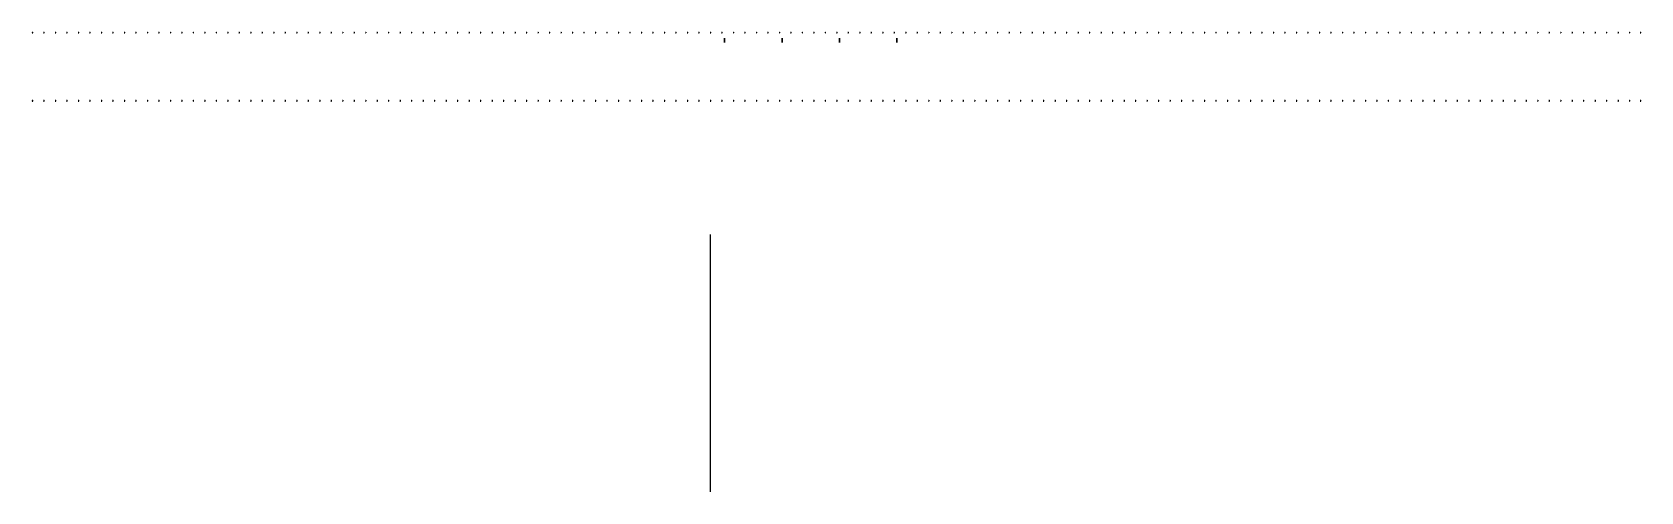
# Model space of a CAD drawing. Header units: millimetres. Extents: x 0 to 280, y 0 to 80.
import ezdxf

# ---------------------------------------------------------------- set-up
doc = ezdxf.new("R2010")
doc.units = ezdxf.units.MM
for name, color, linetype in [('BARANDAS', 2, 'Continuous'), ('COMPUERTAS', 4, 'Continuous'), ('HORMIGON', 72, 'Continuous')]:
    doc.layers.add(name, color=color, linetype=linetype)

msp = doc.modelspace()

# ---------------------------------------------------------------- linework, layer by layer
at = {"layer": 'BARANDAS'}
for p, q in [((0, 80, 60.5), (0.1, 80, 60.5)), ((0, 79.86, 60.5), (0.1, 79.86, 60.5)), ((0.05, 80, 60.5), (0.05, 79.86, 60.5)), ((2, 80, 60.5), (2.1, 80, 60.5)), ((2, 79.86, 60.5), (2.1, 79.86, 60.5)), ((2.05, 80, 60.5), (2.05, 79.86, 60.5)), ((4, 80, 60.5), (4.1, 80, 60.5)), ((4, 79.86, 60.5), (4.1, 79.86, 60.5)), ((4.05, 80, 60.5), (4.05, 79.86, 60.5)), ((6, 80, 60.5), (6.1, 80, 60.5)), ((6, 79.86, 60.5), (6.1, 79.86, 60.5)), ((6.05, 80, 60.5), (6.05, 79.86, 60.5)), ((8, 80, 60.5), (8.1, 80, 60.5)), ((8, 79.86, 60.5), (8.1, 79.86, 60.5)), ((8.05, 80, 60.5), (8.05, 79.86, 60.5)), ((10, 80, 60.5), (10.1, 80, 60.5)), ((10, 79.86, 60.5), (10.1, 79.86, 60.5)), ((10.05, 80, 60.5), (10.05, 79.86, 60.5)), ((12, 80, 60.5), (12.1, 80, 60.5)), ((12, 79.86, 60.5), (12.1, 79.86, 60.5)), ((12.05, 80, 60.5), (12.05, 79.86, 60.5)), ((14, 80, 60.5), (14.1, 80, 60.5)), ((14, 79.86, 60.5), (14.1, 79.86, 60.5)), ((14.05, 80, 60.5), (14.05, 79.86, 60.5)), ((16, 80, 60.5), (16.1, 80, 60.5)), ((16, 79.86, 60.5), (16.1, 79.86, 60.5)), ((16.05, 80, 60.5), (16.05, 79.86, 60.5)), ((18, 80, 60.5), (18.1, 80, 60.5)), ((18, 79.86, 60.5), (18.1, 79.86, 60.5)), ((18.05, 80, 60.5), (18.05, 79.86, 60.5)), ((20, 80, 60.5), (20.1, 80, 60.5)), ((20, 79.86, 60.5), (20.1, 79.86, 60.5)), ((20.05, 80, 60.5), (20.05, 79.86, 60.5)), ((22, 80, 60.5), (22.1, 80, 60.5)), ((22, 79.86, 60.5), (22.1, 79.86, 60.5)), ((22.05, 80, 60.5), (22.05, 79.86, 60.5)), ((24, 80, 60.5), (24.1, 80, 60.5)), ((24, 79.86, 60.5), (24.1, 79.86, 60.5)), ((24.05, 80, 60.5), (24.05, 79.86, 60.5)), ((26, 80, 60.5), (26.1, 80, 60.5)), ((26, 79.86, 60.5), (26.1, 79.86, 60.5)), ((26.05, 80, 60.5), (26.05, 79.86, 60.5)), ((28, 80, 60.5), (28.1, 80, 60.5)), ((28, 79.86, 60.5), (28.1, 79.86, 60.5)), ((28.05, 80, 60.5), (28.05, 79.86, 60.5)), ((30, 80, 60.5), (30.1, 80, 60.5)), ((30, 79.86, 60.5), (30.1, 79.86, 60.5)), ((30.05, 80, 60.5), (30.05, 79.86, 60.5)), ((32, 80, 60.5), (32.1, 80, 60.5)), ((32, 79.86, 60.5), (32.1, 79.86, 60.5)), ((32.05, 80, 60.5), (32.05, 79.86, 60.5)), ((34, 80, 60.5), (34.1, 80, 60.5)), ((34, 79.86, 60.5), (34.1, 79.86, 60.5)), ((34.05, 80, 60.5), (34.05, 79.86, 60.5)), ((36, 80, 60.5), (36.1, 80, 60.5)), ((36, 79.86, 60.5), (36.1, 79.86, 60.5)), ((36.05, 80, 60.5), (36.05, 79.86, 60.5)), ((38, 80, 60.5), (38.1, 80, 60.5)), ((38, 79.86, 60.5), (38.1, 79.86, 60.5)), ((38.05, 80, 60.5), (38.05, 79.86, 60.5)), ((40, 80, 60.5), (40.1, 80, 60.5)), ((40, 79.86, 60.5), (40.1, 79.86, 60.5)), ((40.05, 80, 60.5), (40.05, 79.86, 60.5)), ((42, 80, 60.5), (42.1, 80, 60.5)), ((42, 79.86, 60.5), (42.1, 79.86, 60.5)), ((42.05, 80, 60.5), (42.05, 79.86, 60.5)), ((44, 80, 60.5), (44.1, 80, 60.5)), ((44, 79.86, 60.5), (44.1, 79.86, 60.5)), ((44.05, 80, 60.5), (44.05, 79.86, 60.5)), ((46, 80, 60.5), (46.1, 80, 60.5)), ((46, 79.86, 60.5), (46.1, 79.86, 60.5)), ((46.05, 80, 60.5), (46.05, 79.86, 60.5)), ((48, 80, 60.5), (48.1, 80, 60.5)), ((48, 79.86, 60.5), (48.1, 79.86, 60.5)), ((48.05, 80, 60.5), (48.05, 79.86, 60.5)), ((50, 80, 60.5), (50.1, 80, 60.5)), ((50, 79.86, 60.5), (50.1, 79.86, 60.5)), ((50.05, 80, 60.5), (50.05, 79.86, 60.5)), ((52, 80, 60.5), (52.1, 80, 60.5)), ((52, 79.86, 60.5), (52.1, 79.86, 60.5)), ((52.05, 80, 60.5), (52.05, 79.86, 60.5)), ((54, 80, 60.5), (54.1, 80, 60.5)), ((54, 79.86, 60.5), (54.1, 79.86, 60.5)), ((54.05, 80, 60.5), (54.05, 79.86, 60.5)), ((56, 80, 60.5), (56.1, 80, 60.5)), ((56, 79.86, 60.5), (56.1, 79.86, 60.5)), ((56.05, 80, 60.5), (56.05, 79.86, 60.5)), ((58, 80, 60.5), (58.1, 80, 60.5)), ((58, 79.86, 60.5), (58.1, 79.86, 60.5)), ((58.05, 80, 60.5), (58.05, 79.86, 60.5)), ((60, 80, 60.5), (60.1, 80, 60.5)), ((60, 79.86, 60.5), (60.1, 79.86, 60.5)), ((60.05, 80, 60.5), (60.05, 79.86, 60.5)), ((62, 80, 60.5), (62.1, 80, 60.5)), ((62, 79.86, 60.5), (62.1, 79.86, 60.5)), ((62.05, 80, 60.5), (62.05, 79.86, 60.5)), ((64, 80, 60.5), (64.1, 80, 60.5)), ((64, 79.86, 60.5), (64.1, 79.86, 60.5)), ((64.05, 80, 60.5), (64.05, 79.86, 60.5)), ((66, 80, 60.5), (66.1, 80, 60.5)), ((66, 79.86, 60.5), (66.1, 79.86, 60.5)), ((66.05, 80, 60.5), (66.05, 79.86, 60.5)), ((68, 80, 60.5), (68.1, 80, 60.5)), ((68, 79.86, 60.5), (68.1, 79.86, 60.5)), ((68.05, 80, 60.5), (68.05, 79.86, 60.5)), ((70, 80, 60.5), (70.1, 80, 60.5)), ((70, 79.86, 60.5), (70.1, 79.86, 60.5)), ((70.05, 80, 60.5), (70.05, 79.86, 60.5)), ((72, 80, 60.5), (72.1, 80, 60.5)), ((72, 79.86, 60.5), (72.1, 79.86, 60.5)), ((72.05, 80, 60.5), (72.05, 79.86, 60.5)), ((74, 80, 60.5), (74.1, 80, 60.5)), ((74, 79.86, 60.5), (74.1, 79.86, 60.5)), ((74.05, 80, 60.5), (74.05, 79.86, 60.5)), ((76, 80, 60.5), (76.1, 80, 60.5)), ((76, 79.86, 60.5), (76.1, 79.86, 60.5)), ((76.05, 80, 60.5), (76.05, 79.86, 60.5)), ((78, 80, 60.5), (78.1, 80, 60.5)), ((78, 79.86, 60.5), (78.1, 79.86, 60.5)), ((78.05, 80, 60.5), (78.05, 79.86, 60.5)), ((80, 80, 60.5), (80.1, 80, 60.5)), ((80, 79.86, 60.5), (80.1, 79.86, 60.5)), ((80.05, 80, 60.5), (80.05, 79.86, 60.5)), ((82, 80, 60.5), (82.1, 80, 60.5)), ((82, 79.86, 60.5), (82.1, 79.86, 60.5)), ((82.05, 80, 60.5), (82.05, 79.86, 60.5)), ((84, 80, 60.5), (84.1, 80, 60.5)), ((84, 79.86, 60.5), (84.1, 79.86, 60.5)), ((84.05, 80, 60.5), (84.05, 79.86, 60.5)), ((86, 80, 60.5), (86.1, 80, 60.5)), ((86, 79.86, 60.5), (86.1, 79.86, 60.5)), ((86.05, 80, 60.5), (86.05, 79.86, 60.5)), ((88, 80, 60.5), (88.1, 80, 60.5)), ((88, 79.86, 60.5), (88.1, 79.86, 60.5)), ((88.05, 80, 60.5), (88.05, 79.86, 60.5)), ((90, 80, 60.5), (90.1, 80, 60.5)), ((90, 79.86, 60.5), (90.1, 79.86, 60.5)), ((90.05, 80, 60.5), (90.05, 79.86, 60.5)), ((92, 80, 60.5), (92.1, 80, 60.5)), ((92, 79.86, 60.5), (92.1, 79.86, 60.5)), ((92.05, 80, 60.5), (92.05, 79.86, 60.5)), ((94, 80, 60.5), (94.1, 80, 60.5)), ((94, 79.86, 60.5), (94.1, 79.86, 60.5)), ((94.05, 80, 60.5), (94.05, 79.86, 60.5)), ((96, 80, 60.5), (96.1, 80, 60.5)), ((96, 79.86, 60.5), (96.1, 79.86, 60.5)), ((96.05, 80, 60.5), (96.05, 79.86, 60.5)), ((98, 80, 60.5), (98.1, 80, 60.5)), ((98, 79.86, 60.5), (98.1, 79.86, 60.5)), ((98.05, 80, 60.5), (98.05, 79.86, 60.5)), ((100, 80, 60.5), (100.1, 80, 60.5)), ((100, 79.86, 60.5), (100.1, 79.86, 60.5)), ((100.05, 80, 60.5), (100.05, 79.86, 60.5)), ((102, 80, 60.5), (102.1, 80, 60.5)), ((102, 79.86, 60.5), (102.1, 79.86, 60.5)), ((102.05, 80, 60.5), (102.05, 79.86, 60.5)), ((104, 80, 60.5), (104.1, 80, 60.5)), ((104, 79.86, 60.5), (104.1, 79.86, 60.5)), ((104.05, 80, 60.5), (104.05, 79.86, 60.5)), ((106, 80, 60.5), (106.1, 80, 60.5)), ((106, 79.86, 60.5), (106.1, 79.86, 60.5)), ((106.05, 80, 60.5), (106.05, 79.86, 60.5)), ((108, 80, 60.5), (108.1, 80, 60.5)), ((108, 79.86, 60.5), (108.1, 79.86, 60.5)), ((108.05, 80, 60.5), (108.05, 79.86, 60.5)), ((110, 80, 60.5), (110.1, 80, 60.5)), ((110, 79.86, 60.5), (110.1, 79.86, 60.5)), ((110.05, 80, 60.5), (110.05, 79.86, 60.5)), ((112, 80, 60.5), (112.1, 80, 60.5)), ((112, 79.86, 60.5), (112.1, 79.86, 60.5)), ((112.05, 80, 60.5), (112.05, 79.86, 60.5)), ((114, 80, 60.5), (114.1, 80, 60.5)), ((114, 79.86, 60.5), (114.1, 79.86, 60.5)), ((114.05, 80, 60.5), (114.05, 79.86, 60.5)), ((116, 80, 60.5), (116.1, 80, 60.5)), ((116, 79.86, 60.5), (116.1, 79.86, 60.5)), ((116.05, 80, 60.5), (116.05, 79.86, 60.5)), ((118, 80, 60.5), (118.1, 80, 60.5)), ((118, 79.86, 60.5), (118.1, 79.86, 60.5)), ((118.05, 80, 60.5), (118.05, 79.86, 60.5)), ((120, 80, 60.5), (120.1, 80, 60.5)), ((120, 79.86, 60.5), (120.1, 79.86, 60.5)), ((120.05, 80, 60.5), (120.05, 79.86, 60.5)), ((122, 80, 60.5), (122.1, 80, 60.5)), ((122, 79.86, 60.5), (122.1, 79.86, 60.5)), ((122.05, 80, 60.5), (122.05, 79.86, 60.5)), ((124, 80, 60.5), (124.1, 80, 60.5)), ((124, 79.86, 60.5), (124.1, 79.86, 60.5)), ((124.05, 80, 60.5), (124.05, 79.86, 60.5)), ((126, 80, 60.5), (126.1, 80, 60.5)), ((126, 79.86, 60.5), (126.1, 79.86, 60.5)), ((126.05, 80, 60.5), (126.05, 79.86, 60.5)), ((128, 80, 60.5), (128.1, 80, 60.5)), ((128, 79.86, 60.5), (128.1, 79.86, 60.5)), ((128.05, 80, 60.5), (128.05, 79.86, 60.5)), ((130, 80, 60.5), (130.1, 80, 60.5)), ((130, 79.86, 60.5), (130.1, 79.86, 60.5)), ((130.05, 80, 60.5), (130.05, 79.86, 60.5)), ((132, 80, 60.5), (132.1, 80, 60.5)), ((132, 79.86, 60.5), (132.1, 79.86, 60.5)), ((132.05, 80, 60.5), (132.05, 79.86, 60.5)), ((134, 80, 60.5), (134.1, 80, 60.5)), ((134, 79.86, 60.5), (134.1, 79.86, 60.5)), ((134.05, 80, 60.5), (134.05, 79.86, 60.5)), ((136, 80, 60.5), (136.1, 80, 60.5)), ((136, 79.86, 60.5), (136.1, 79.86, 60.5)), ((136.05, 80, 60.5), (136.05, 79.86, 60.5)), ((138, 80, 60.5), (138.1, 80, 60.5)), ((138, 79.86, 60.5), (138.1, 79.86, 60.5)), ((138.05, 80, 60.5), (138.05, 79.86, 60.5)), ((140, 80, 60.5), (140.1, 80, 60.5)), ((140, 79.86, 60.5), (140.1, 79.86, 60.5)), ((140.05, 80, 60.5), (140.05, 79.86, 60.5)), ((142, 80, 60.5), (142.1, 80, 60.5)), ((142, 79.86, 60.5), (142.1, 79.86, 60.5)), ((142.05, 80, 60.5), (142.05, 79.86, 60.5)), ((144, 80, 60.5), (144.1, 80, 60.5)), ((144, 79.86, 60.5), (144.1, 79.86, 60.5)), ((144.05, 80, 60.5), (144.05, 79.86, 60.5)), ((146, 80, 60.5), (146.1, 80, 60.5)), ((146, 79.86, 60.5), (146.1, 79.86, 60.5)), ((146.05, 80, 60.5), (146.05, 79.86, 60.5)), ((148, 80, 60.5), (148.1, 80, 60.5)), ((148, 79.86, 60.5), (148.1, 79.86, 60.5)), ((148.05, 80, 60.5), (148.05, 79.86, 60.5)), ((150, 80, 60.5), (150.1, 80, 60.5)), ((150, 79.86, 60.5), (150.1, 79.86, 60.5)), ((150.05, 80, 60.5), (150.05, 79.86, 60.5)), ((152, 80, 60.5), (152.1, 80, 60.5)), ((152, 79.86, 60.5), (152.1, 79.86, 60.5)), ((152.05, 80, 60.5), (152.05, 79.86, 60.5)), ((154, 80, 60.5), (154.1, 80, 60.5)), ((154, 79.86, 60.5), (154.1, 79.86, 60.5)), ((154.05, 80, 60.5), (154.05, 79.86, 60.5)), ((156, 80, 60.5), (156.1, 80, 60.5)), ((156, 79.86, 60.5), (156.1, 79.86, 60.5)), ((156.05, 80, 60.5), (156.05, 79.86, 60.5)), ((158, 80, 60.5), (158.1, 80, 60.5)), ((158, 79.86, 60.5), (158.1, 79.86, 60.5)), ((158.05, 80, 60.5), (158.05, 79.86, 60.5)), ((160, 80, 60.5), (160.1, 80, 60.5)), ((160, 79.86, 60.5), (160.1, 79.86, 60.5)), ((160.05, 80, 60.5), (160.05, 79.86, 60.5)), ((162, 80, 60.5), (162.1, 80, 60.5)), ((162, 79.86, 60.5), (162.1, 79.86, 60.5)), ((162.05, 80, 60.5), (162.05, 79.86, 60.5)), ((164, 80, 60.5), (164.1, 80, 60.5)), ((164, 79.86, 60.5), (164.1, 79.86, 60.5)), ((164.05, 80, 60.5), (164.05, 79.86, 60.5)), ((166, 80, 60.5), (166.1, 80, 60.5)), ((166, 79.86, 60.5), (166.1, 79.86, 60.5)), ((166.05, 80, 60.5), (166.05, 79.86, 60.5)), ((168, 80, 60.5), (168.1, 80, 60.5)), ((168, 79.86, 60.5), (168.1, 79.86, 60.5)), ((168.05, 80, 60.5), (168.05, 79.86, 60.5)), ((170, 80, 60.5), (170.1, 80, 60.5)), ((170, 79.86, 60.5), (170.1, 79.86, 60.5)), ((170.05, 80, 60.5), (170.05, 79.86, 60.5)), ((172, 80, 60.5), (172.1, 80, 60.5)), ((172, 79.86, 60.5), (172.1, 79.86, 60.5)), ((172.05, 80, 60.5), (172.05, 79.86, 60.5)), ((174, 80, 60.5), (174.1, 80, 60.5)), ((174, 79.86, 60.5), (174.1, 79.86, 60.5)), ((174.05, 80, 60.5), (174.05, 79.86, 60.5)), ((176, 80, 60.5), (176.1, 80, 60.5)), ((176, 79.86, 60.5), (176.1, 79.86, 60.5)), ((176.05, 80, 60.5), (176.05, 79.86, 60.5)), ((178, 80, 60.5), (178.1, 80, 60.5)), ((178, 79.86, 60.5), (178.1, 79.86, 60.5)), ((178.05, 80, 60.5), (178.05, 79.86, 60.5)), ((180, 80, 60.5), (180.1, 80, 60.5)), ((180, 79.86, 60.5), (180.1, 79.86, 60.5)), ((180.05, 80, 60.5), (180.05, 79.86, 60.5)), ((182, 80, 60.5), (182.1, 80, 60.5)), ((182, 79.86, 60.5), (182.1, 79.86, 60.5)), ((182.05, 80, 60.5), (182.05, 79.86, 60.5)), ((184, 80, 60.5), (184.1, 80, 60.5)), ((184, 79.86, 60.5), (184.1, 79.86, 60.5)), ((184.05, 80, 60.5), (184.05, 79.86, 60.5)), ((186, 80, 60.5), (186.1, 80, 60.5)), ((186, 79.86, 60.5), (186.1, 79.86, 60.5)), ((186.05, 80, 60.5), (186.05, 79.86, 60.5)), ((188, 80, 60.5), (188.1, 80, 60.5)), ((188, 79.86, 60.5), (188.1, 79.86, 60.5)), ((188.05, 80, 60.5), (188.05, 79.86, 60.5)), ((190, 80, 60.5), (190.1, 80, 60.5)), ((190, 79.86, 60.5), (190.1, 79.86, 60.5)), ((190.05, 80, 60.5), (190.05, 79.86, 60.5)), ((192, 80, 60.5), (192.1, 80, 60.5)), ((192, 79.86, 60.5), (192.1, 79.86, 60.5)), ((192.05, 80, 60.5), (192.05, 79.86, 60.5)), ((194, 80, 60.5), (194.1, 80, 60.5)), ((194, 79.86, 60.5), (194.1, 79.86, 60.5)), ((194.05, 80, 60.5), (194.05, 79.86, 60.5)), ((196, 80, 60.5), (196.1, 80, 60.5)), ((196, 79.86, 60.5), (196.1, 79.86, 60.5)), ((196.05, 80, 60.5), (196.05, 79.86, 60.5)), ((198, 80, 60.5), (198.1, 80, 60.5)), ((198, 79.86, 60.5), (198.1, 79.86, 60.5)), ((198.05, 80, 60.5), (198.05, 79.86, 60.5)), ((200, 80, 60.5), (200.1, 80, 60.5)), ((200, 79.86, 60.5), (200.1, 79.86, 60.5)), ((200.05, 80, 60.5), (200.05, 79.86, 60.5)), ((202, 80, 60.5), (202.1, 80, 60.5)), ((202, 79.86, 60.5), (202.1, 79.86, 60.5)), ((202.05, 80, 60.5), (202.05, 79.86, 60.5)), ((204, 80, 60.5), (204.1, 80, 60.5)), ((204, 79.86, 60.5), (204.1, 79.86, 60.5)), ((204.05, 80, 60.5), (204.05, 79.86, 60.5)), ((206, 80, 60.5), (206.1, 80, 60.5)), ((206, 79.86, 60.5), (206.1, 79.86, 60.5)), ((206.05, 80, 60.5), (206.05, 79.86, 60.5)), ((208, 80, 60.5), (208.1, 80, 60.5)), ((208, 79.86, 60.5), (208.1, 79.86, 60.5)), ((208.05, 80, 60.5), (208.05, 79.86, 60.5)), ((210, 80, 60.5), (210.1, 80, 60.5)), ((210, 79.86, 60.5), (210.1, 79.86, 60.5)), ((210.05, 80, 60.5), (210.05, 79.86, 60.5)), ((212, 80, 60.5), (212.1, 80, 60.5)), ((212, 79.86, 60.5), (212.1, 79.86, 60.5)), ((212.05, 80, 60.5), (212.05, 79.86, 60.5)), ((214, 80, 60.5), (214.1, 80, 60.5)), ((214, 79.86, 60.5), (214.1, 79.86, 60.5)), ((214.05, 80, 60.5), (214.05, 79.86, 60.5)), ((216, 80, 60.5), (216.1, 80, 60.5)), ((216, 79.86, 60.5), (216.1, 79.86, 60.5)), ((216.05, 80, 60.5), (216.05, 79.86, 60.5)), ((218, 80, 60.5), (218.1, 80, 60.5)), ((218, 79.86, 60.5), (218.1, 79.86, 60.5)), ((218.05, 80, 60.5), (218.05, 79.86, 60.5)), ((220, 80, 60.5), (220.1, 80, 60.5)), ((220, 79.86, 60.5), (220.1, 79.86, 60.5)), ((220.05, 80, 60.5), (220.05, 79.86, 60.5)), ((222, 80, 60.5), (222.1, 80, 60.5)), ((222, 79.86, 60.5), (222.1, 79.86, 60.5)), ((222.05, 80, 60.5), (222.05, 79.86, 60.5)), ((224, 80, 60.5), (224.1, 80, 60.5)), ((224, 79.86, 60.5), (224.1, 79.86, 60.5)), ((224.05, 80, 60.5), (224.05, 79.86, 60.5)), ((226, 80, 60.5), (226.1, 80, 60.5)), ((226, 79.86, 60.5), (226.1, 79.86, 60.5)), ((226.05, 80, 60.5), (226.05, 79.86, 60.5)), ((228, 80, 60.5), (228.1, 80, 60.5)), ((228, 79.86, 60.5), (228.1, 79.86, 60.5)), ((228.05, 80, 60.5), (228.05, 79.86, 60.5)), ((230, 80, 60.5), (230.1, 80, 60.5)), ((230, 79.86, 60.5), (230.1, 79.86, 60.5)), ((230.05, 80, 60.5), (230.05, 79.86, 60.5)), ((232, 80, 60.5), (232.1, 80, 60.5)), ((232, 79.86, 60.5), (232.1, 79.86, 60.5)), ((232.05, 80, 60.5), (232.05, 79.86, 60.5)), ((234, 80, 60.5), (234.1, 80, 60.5)), ((234, 79.86, 60.5), (234.1, 79.86, 60.5)), ((234.05, 80, 60.5), (234.05, 79.86, 60.5)), ((236, 80, 60.5), (236.1, 80, 60.5)), ((236, 79.86, 60.5), (236.1, 79.86, 60.5)), ((236.05, 80, 60.5), (236.05, 79.86, 60.5)), ((238, 80, 60.5), (238.1, 80, 60.5)), ((238, 79.86, 60.5), (238.1, 79.86, 60.5)), ((238.05, 80, 60.5), (238.05, 79.86, 60.5)), ((240, 80, 60.5), (240.1, 80, 60.5)), ((240, 79.86, 60.5), (240.1, 79.86, 60.5)), ((240.05, 80, 60.5), (240.05, 79.86, 60.5)), ((242, 80, 60.5), (242.1, 80, 60.5)), ((242, 79.86, 60.5), (242.1, 79.86, 60.5)), ((242.05, 80, 60.5), (242.05, 79.86, 60.5)), ((244, 80, 60.5), (244.1, 80, 60.5)), ((244, 79.86, 60.5), (244.1, 79.86, 60.5)), ((244.05, 80, 60.5), (244.05, 79.86, 60.5)), ((246, 80, 60.5), (246.1, 80, 60.5)), ((246, 79.86, 60.5), (246.1, 79.86, 60.5)), ((246.05, 80, 60.5), (246.05, 79.86, 60.5)), ((248, 80, 60.5), (248.1, 80, 60.5)), ((248, 79.86, 60.5), (248.1, 79.86, 60.5)), ((248.05, 80, 60.5), (248.05, 79.86, 60.5)), ((250, 80, 60.5), (250.1, 80, 60.5)), ((250, 79.86, 60.5), (250.1, 79.86, 60.5)), ((250.05, 80, 60.5), (250.05, 79.86, 60.5)), ((252, 80, 60.5), (252.1, 80, 60.5)), ((252, 79.86, 60.5), (252.1, 79.86, 60.5)), ((252.05, 80, 60.5), (252.05, 79.86, 60.5)), ((254, 80, 60.5), (254.1, 80, 60.5)), ((254, 79.86, 60.5), (254.1, 79.86, 60.5)), ((254.05, 80, 60.5), (254.05, 79.86, 60.5)), ((256, 80, 60.5), (256.1, 80, 60.5)), ((256, 79.86, 60.5), (256.1, 79.86, 60.5)), ((256.05, 80, 60.5), (256.05, 79.86, 60.5)), ((258, 80, 60.5), (258.1, 80, 60.5)), ((258, 79.86, 60.5), (258.1, 79.86, 60.5)), ((258.05, 80, 60.5), (258.05, 79.86, 60.5)), ((260, 80, 60.5), (260.1, 80, 60.5)), ((260, 79.86, 60.5), (260.1, 79.86, 60.5)), ((260.05, 80, 60.5), (260.05, 79.86, 60.5)), ((262, 80, 60.5), (262.1, 80, 60.5)), ((262, 79.86, 60.5), (262.1, 79.86, 60.5)), ((262.05, 80, 60.5), (262.05, 79.86, 60.5)), ((264, 80, 60.5), (264.1, 80, 60.5)), ((264, 79.86, 60.5), (264.1, 79.86, 60.5)), ((264.05, 80, 60.5), (264.05, 79.86, 60.5)), ((266, 80, 60.5), (266.1, 80, 60.5)), ((266, 79.86, 60.5), (266.1, 79.86, 60.5)), ((266.05, 80, 60.5), (266.05, 79.86, 60.5)), ((268, 80, 60.5), (268.1, 80, 60.5)), ((268, 79.86, 60.5), (268.1, 79.86, 60.5)), ((268.05, 80, 60.5), (268.05, 79.86, 60.5)), ((270, 80, 60.5), (270.1, 80, 60.5)), ((270, 79.86, 60.5), (270.1, 79.86, 60.5)), ((270.05, 80, 60.5), (270.05, 79.86, 60.5)), ((272, 80, 60.5), (272.1, 80, 60.5)), ((272, 79.86, 60.5), (272.1, 79.86, 60.5)), ((272.05, 80, 60.5), (272.05, 79.86, 60.5)), ((274, 80, 60.5), (274.1, 80, 60.5)), ((274, 79.86, 60.5), (274.1, 79.86, 60.5)), ((274.05, 80, 60.5), (274.05, 79.86, 60.5)), ((276, 80, 60.5), (276.1, 80, 60.5)), ((276, 79.86, 60.5), (276.1, 79.86, 60.5)), ((276.05, 80, 60.5), (276.05, 79.86, 60.5)), ((278, 80, 60.5), (278.1, 80, 60.5)), ((278, 79.86, 60.5), (278.1, 79.86, 60.5)), ((278.05, 80, 60.5), (278.05, 79.86, 60.5)), ((279.9, 80, 60.5), (280, 80, 60.5)), ((279.9, 79.86, 60.5), (280, 79.86, 60.5)), ((279.95, 80, 60.5), (279.95, 79.86, 60.5)), ((0, 68.14, 60.5), (0.1, 68.14, 60.5)), ((0, 68, 60.5), (0.1, 68, 60.5)), ((0.05, 68.14, 60.5), (0.05, 68, 60.5)), ((2, 68.14, 60.5), (2.1, 68.14, 60.5)), ((2, 68, 60.5), (2.1, 68, 60.5)), ((2.05, 68.14, 60.5), (2.05, 68, 60.5)), ((4, 68.14, 60.5), (4.1, 68.14, 60.5)), ((4, 68, 60.5), (4.1, 68, 60.5)), ((4.05, 68.14, 60.5), (4.05, 68, 60.5)), ((6, 68.14, 60.5), (6.1, 68.14, 60.5)), ((6, 68, 60.5), (6.1, 68, 60.5)), ((6.05, 68.14, 60.5), (6.05, 68, 60.5)), ((8, 68.14, 60.5), (8.1, 68.14, 60.5)), ((8, 68, 60.5), (8.1, 68, 60.5)), ((8.05, 68.14, 60.5), (8.05, 68, 60.5)), ((10, 68.14, 60.5), (10.1, 68.14, 60.5)), ((10, 68, 60.5), (10.1, 68, 60.5)), ((10.05, 68.14, 60.5), (10.05, 68, 60.5)), ((12, 68.14, 60.5), (12.1, 68.14, 60.5)), ((12, 68, 60.5), (12.1, 68, 60.5)), ((12.05, 68.14, 60.5), (12.05, 68, 60.5)), ((14, 68.14, 60.5), (14.1, 68.14, 60.5)), ((14, 68, 60.5), (14.1, 68, 60.5)), ((14.05, 68.14, 60.5), (14.05, 68, 60.5)), ((16, 68.14, 60.5), (16.1, 68.14, 60.5)), ((16, 68, 60.5), (16.1, 68, 60.5)), ((16.05, 68.14, 60.5), (16.05, 68, 60.5)), ((18, 68.14, 60.5), (18.1, 68.14, 60.5)), ((18, 68, 60.5), (18.1, 68, 60.5)), ((18.05, 68.14, 60.5), (18.05, 68, 60.5)), ((20, 68.14, 60.5), (20.1, 68.14, 60.5)), ((20, 68, 60.5), (20.1, 68, 60.5)), ((20.05, 68.14, 60.5), (20.05, 68, 60.5)), ((22, 68.14, 60.5), (22.1, 68.14, 60.5)), ((22, 68, 60.5), (22.1, 68, 60.5)), ((22.05, 68.14, 60.5), (22.05, 68, 60.5)), ((24, 68.14, 60.5), (24.1, 68.14, 60.5)), ((24, 68, 60.5), (24.1, 68, 60.5)), ((24.05, 68.14, 60.5), (24.05, 68, 60.5)), ((26, 68.14, 60.5), (26.1, 68.14, 60.5)), ((26, 68, 60.5), (26.1, 68, 60.5)), ((26.05, 68.14, 60.5), (26.05, 68, 60.5)), ((28, 68.14, 60.5), (28.1, 68.14, 60.5)), ((28, 68, 60.5), (28.1, 68, 60.5)), ((28.05, 68.14, 60.5), (28.05, 68, 60.5)), ((30, 68.14, 60.5), (30.1, 68.14, 60.5)), ((30, 68, 60.5), (30.1, 68, 60.5)), ((30.05, 68.14, 60.5), (30.05, 68, 60.5)), ((32, 68.14, 60.5), (32.1, 68.14, 60.5)), ((32, 68, 60.5), (32.1, 68, 60.5)), ((32.05, 68.14, 60.5), (32.05, 68, 60.5)), ((34, 68.14, 60.5), (34.1, 68.14, 60.5)), ((34, 68, 60.5), (34.1, 68, 60.5)), ((34.05, 68.14, 60.5), (34.05, 68, 60.5)), ((36, 68.14, 60.5), (36.1, 68.14, 60.5)), ((36, 68, 60.5), (36.1, 68, 60.5)), ((36.05, 68.14, 60.5), (36.05, 68, 60.5)), ((38, 68.14, 60.5), (38.1, 68.14, 60.5)), ((38, 68, 60.5), (38.1, 68, 60.5)), ((38.05, 68.14, 60.5), (38.05, 68, 60.5)), ((40, 68.14, 60.5), (40.1, 68.14, 60.5)), ((40, 68, 60.5), (40.1, 68, 60.5)), ((40.05, 68.14, 60.5), (40.05, 68, 60.5)), ((42, 68.14, 60.5), (42.1, 68.14, 60.5)), ((42, 68, 60.5), (42.1, 68, 60.5)), ((42.05, 68.14, 60.5), (42.05, 68, 60.5)), ((44, 68.14, 60.5), (44.1, 68.14, 60.5)), ((44, 68, 60.5), (44.1, 68, 60.5)), ((44.05, 68.14, 60.5), (44.05, 68, 60.5)), ((46, 68.14, 60.5), (46.1, 68.14, 60.5)), ((46, 68, 60.5), (46.1, 68, 60.5)), ((46.05, 68.14, 60.5), (46.05, 68, 60.5)), ((48, 68.14, 60.5), (48.1, 68.14, 60.5)), ((48, 68, 60.5), (48.1, 68, 60.5)), ((48.05, 68.14, 60.5), (48.05, 68, 60.5)), ((50, 68.14, 60.5), (50.1, 68.14, 60.5)), ((50, 68, 60.5), (50.1, 68, 60.5)), ((50.05, 68.14, 60.5), (50.05, 68, 60.5)), ((52, 68.14, 60.5), (52.1, 68.14, 60.5)), ((52, 68, 60.5), (52.1, 68, 60.5)), ((52.05, 68.14, 60.5), (52.05, 68, 60.5)), ((54, 68.14, 60.5), (54.1, 68.14, 60.5)), ((54, 68, 60.5), (54.1, 68, 60.5)), ((54.05, 68.14, 60.5), (54.05, 68, 60.5)), ((56, 68.14, 60.5), (56.1, 68.14, 60.5)), ((56, 68, 60.5), (56.1, 68, 60.5)), ((56.05, 68.14, 60.5), (56.05, 68, 60.5)), ((58, 68.14, 60.5), (58.1, 68.14, 60.5)), ((58, 68, 60.5), (58.1, 68, 60.5)), ((58.05, 68.14, 60.5), (58.05, 68, 60.5)), ((60, 68.14, 60.5), (60.1, 68.14, 60.5)), ((60, 68, 60.5), (60.1, 68, 60.5)), ((60.05, 68.14, 60.5), (60.05, 68, 60.5)), ((62, 68.14, 60.5), (62.1, 68.14, 60.5)), ((62, 68, 60.5), (62.1, 68, 60.5)), ((62.05, 68.14, 60.5), (62.05, 68, 60.5)), ((64, 68.14, 60.5), (64.1, 68.14, 60.5)), ((64, 68, 60.5), (64.1, 68, 60.5)), ((64.05, 68.14, 60.5), (64.05, 68, 60.5)), ((66, 68.14, 60.5), (66.1, 68.14, 60.5)), ((66, 68, 60.5), (66.1, 68, 60.5)), ((66.05, 68.14, 60.5), (66.05, 68, 60.5)), ((68, 68.14, 60.5), (68.1, 68.14, 60.5)), ((68, 68, 60.5), (68.1, 68, 60.5)), ((68.05, 68.14, 60.5), (68.05, 68, 60.5)), ((70, 68.14, 60.5), (70.1, 68.14, 60.5)), ((70, 68, 60.5), (70.1, 68, 60.5)), ((70.05, 68.14, 60.5), (70.05, 68, 60.5)), ((72, 68.14, 60.5), (72.1, 68.14, 60.5)), ((72, 68, 60.5), (72.1, 68, 60.5)), ((72.05, 68.14, 60.5), (72.05, 68, 60.5)), ((74, 68.14, 60.5), (74.1, 68.14, 60.5)), ((74, 68, 60.5), (74.1, 68, 60.5)), ((74.05, 68.14, 60.5), (74.05, 68, 60.5)), ((76, 68.14, 60.5), (76.1, 68.14, 60.5)), ((76, 68, 60.5), (76.1, 68, 60.5)), ((76.05, 68.14, 60.5), (76.05, 68, 60.5)), ((78, 68.14, 60.5), (78.1, 68.14, 60.5)), ((78, 68, 60.5), (78.1, 68, 60.5)), ((78.05, 68.14, 60.5), (78.05, 68, 60.5)), ((80, 68.14, 60.5), (80.1, 68.14, 60.5)), ((80, 68, 60.5), (80.1, 68, 60.5)), ((80.05, 68.14, 60.5), (80.05, 68, 60.5)), ((82, 68.14, 60.5), (82.1, 68.14, 60.5)), ((82, 68, 60.5), (82.1, 68, 60.5)), ((82.05, 68.14, 60.5), (82.05, 68, 60.5)), ((84, 68.14, 60.5), (84.1, 68.14, 60.5)), ((84, 68, 60.5), (84.1, 68, 60.5)), ((84.05, 68.14, 60.5), (84.05, 68, 60.5)), ((86, 68.14, 60.5), (86.1, 68.14, 60.5)), ((86, 68, 60.5), (86.1, 68, 60.5)), ((86.05, 68.14, 60.5), (86.05, 68, 60.5)), ((88, 68.14, 60.5), (88.1, 68.14, 60.5)), ((88, 68, 60.5), (88.1, 68, 60.5)), ((88.05, 68.14, 60.5), (88.05, 68, 60.5)), ((90, 68.14, 60.5), (90.1, 68.14, 60.5)), ((90, 68, 60.5), (90.1, 68, 60.5)), ((90.05, 68.14, 60.5), (90.05, 68, 60.5)), ((92, 68.14, 60.5), (92.1, 68.14, 60.5)), ((92, 68, 60.5), (92.1, 68, 60.5)), ((92.05, 68.14, 60.5), (92.05, 68, 60.5)), ((94, 68.14, 60.5), (94.1, 68.14, 60.5)), ((94, 68, 60.5), (94.1, 68, 60.5)), ((94.05, 68.14, 60.5), (94.05, 68, 60.5)), ((96, 68.14, 60.5), (96.1, 68.14, 60.5)), ((96, 68, 60.5), (96.1, 68, 60.5)), ((96.05, 68.14, 60.5), (96.05, 68, 60.5)), ((98, 68.14, 60.5), (98.1, 68.14, 60.5)), ((98, 68, 60.5), (98.1, 68, 60.5)), ((98.05, 68.14, 60.5), (98.05, 68, 60.5)), ((100, 68.14, 60.5), (100.1, 68.14, 60.5)), ((100, 68, 60.5), (100.1, 68, 60.5)), ((100.05, 68.14, 60.5), (100.05, 68, 60.5)), ((102, 68.14, 60.5), (102.1, 68.14, 60.5)), ((102, 68, 60.5), (102.1, 68, 60.5)), ((102.05, 68.14, 60.5), (102.05, 68, 60.5)), ((104, 68.14, 60.5), (104.1, 68.14, 60.5)), ((104, 68, 60.5), (104.1, 68, 60.5)), ((104.05, 68.14, 60.5), (104.05, 68, 60.5)), ((106, 68.14, 60.5), (106.1, 68.14, 60.5)), ((106, 68, 60.5), (106.1, 68, 60.5)), ((106.05, 68.14, 60.5), (106.05, 68, 60.5)), ((108, 68.14, 60.5), (108.1, 68.14, 60.5)), ((108, 68, 60.5), (108.1, 68, 60.5)), ((108.05, 68.14, 60.5), (108.05, 68, 60.5)), ((110, 68.14, 60.5), (110.1, 68.14, 60.5)), ((110, 68, 60.5), (110.1, 68, 60.5)), ((110.05, 68.14, 60.5), (110.05, 68, 60.5)), ((112, 68.14, 60.5), (112.1, 68.14, 60.5)), ((112, 68, 60.5), (112.1, 68, 60.5)), ((112.05, 68.14, 60.5), (112.05, 68, 60.5)), ((114, 68.14, 60.5), (114.1, 68.14, 60.5)), ((114, 68, 60.5), (114.1, 68, 60.5)), ((114.05, 68.14, 60.5), (114.05, 68, 60.5)), ((116, 68.14, 60.5), (116.1, 68.14, 60.5)), ((116, 68, 60.5), (116.1, 68, 60.5)), ((116.05, 68.14, 60.5), (116.05, 68, 60.5)), ((118, 68.14, 60.5), (118.1, 68.14, 60.5)), ((118, 68, 60.5), (118.1, 68, 60.5)), ((118.05, 68.14, 60.5), (118.05, 68, 60.5)), ((120, 68.14, 60.5), (120.1, 68.14, 60.5)), ((120, 68, 60.5), (120.1, 68, 60.5)), ((120.05, 68.14, 60.5), (120.05, 68, 60.5)), ((122, 68.14, 60.5), (122.1, 68.14, 60.5)), ((122, 68, 60.5), (122.1, 68, 60.5)), ((122.05, 68.14, 60.5), (122.05, 68, 60.5)), ((124, 68.14, 60.5), (124.1, 68.14, 60.5)), ((124, 68, 60.5), (124.1, 68, 60.5)), ((124.05, 68.14, 60.5), (124.05, 68, 60.5)), ((126, 68.14, 60.5), (126.1, 68.14, 60.5)), ((126, 68, 60.5), (126.1, 68, 60.5)), ((126.05, 68.14, 60.5), (126.05, 68, 60.5)), ((128, 68.14, 60.5), (128.1, 68.14, 60.5)), ((128, 68, 60.5), (128.1, 68, 60.5)), ((128.05, 68.14, 60.5), (128.05, 68, 60.5)), ((130, 68.14, 60.5), (130.1, 68.14, 60.5)), ((130, 68, 60.5), (130.1, 68, 60.5)), ((130.05, 68.14, 60.5), (130.05, 68, 60.5)), ((132, 68.14, 60.5), (132.1, 68.14, 60.5)), ((132, 68, 60.5), (132.1, 68, 60.5)), ((132.05, 68.14, 60.5), (132.05, 68, 60.5)), ((134, 68.14, 60.5), (134.1, 68.14, 60.5)), ((134, 68, 60.5), (134.1, 68, 60.5)), ((134.05, 68.14, 60.5), (134.05, 68, 60.5)), ((136, 68.14, 60.5), (136.1, 68.14, 60.5)), ((136, 68, 60.5), (136.1, 68, 60.5)), ((136.05, 68.14, 60.5), (136.05, 68, 60.5)), ((138, 68.14, 60.5), (138.1, 68.14, 60.5)), ((138, 68, 60.5), (138.1, 68, 60.5)), ((138.05, 68.14, 60.5), (138.05, 68, 60.5)), ((140, 68.14, 60.5), (140.1, 68.14, 60.5)), ((140, 68, 60.5), (140.1, 68, 60.5)), ((140.05, 68.14, 60.5), (140.05, 68, 60.5)), ((142, 68.14, 60.5), (142.1, 68.14, 60.5)), ((142, 68, 60.5), (142.1, 68, 60.5)), ((142.05, 68.14, 60.5), (142.05, 68, 60.5)), ((144, 68.14, 60.5), (144.1, 68.14, 60.5)), ((144, 68, 60.5), (144.1, 68, 60.5)), ((144.05, 68.14, 60.5), (144.05, 68, 60.5)), ((146, 68.14, 60.5), (146.1, 68.14, 60.5)), ((146, 68, 60.5), (146.1, 68, 60.5)), ((146.05, 68.14, 60.5), (146.05, 68, 60.5)), ((148, 68.14, 60.5), (148.1, 68.14, 60.5)), ((148, 68, 60.5), (148.1, 68, 60.5)), ((148.05, 68.14, 60.5), (148.05, 68, 60.5)), ((150, 68.14, 60.5), (150.1, 68.14, 60.5)), ((150, 68, 60.5), (150.1, 68, 60.5)), ((150.05, 68.14, 60.5), (150.05, 68, 60.5)), ((152, 68.14, 60.5), (152.1, 68.14, 60.5)), ((152, 68, 60.5), (152.1, 68, 60.5)), ((152.05, 68.14, 60.5), (152.05, 68, 60.5)), ((154, 68.14, 60.5), (154.1, 68.14, 60.5)), ((154, 68, 60.5), (154.1, 68, 60.5)), ((154.05, 68.14, 60.5), (154.05, 68, 60.5)), ((156, 68.14, 60.5), (156.1, 68.14, 60.5)), ((156, 68, 60.5), (156.1, 68, 60.5)), ((156.05, 68.14, 60.5), (156.05, 68, 60.5)), ((158, 68.14, 60.5), (158.1, 68.14, 60.5)), ((158, 68, 60.5), (158.1, 68, 60.5)), ((158.05, 68.14, 60.5), (158.05, 68, 60.5)), ((160, 68.14, 60.5), (160.1, 68.14, 60.5)), ((160, 68, 60.5), (160.1, 68, 60.5)), ((160.05, 68.14, 60.5), (160.05, 68, 60.5)), ((162, 68.14, 60.5), (162.1, 68.14, 60.5)), ((162, 68, 60.5), (162.1, 68, 60.5)), ((162.05, 68.14, 60.5), (162.05, 68, 60.5)), ((164, 68.14, 60.5), (164.1, 68.14, 60.5)), ((164, 68, 60.5), (164.1, 68, 60.5)), ((164.05, 68.14, 60.5), (164.05, 68, 60.5)), ((166, 68.14, 60.5), (166.1, 68.14, 60.5)), ((166, 68, 60.5), (166.1, 68, 60.5)), ((166.05, 68.14, 60.5), (166.05, 68, 60.5)), ((168, 68.14, 60.5), (168.1, 68.14, 60.5)), ((168, 68, 60.5), (168.1, 68, 60.5)), ((168.05, 68.14, 60.5), (168.05, 68, 60.5)), ((170, 68.14, 60.5), (170.1, 68.14, 60.5)), ((170, 68, 60.5), (170.1, 68, 60.5)), ((170.05, 68.14, 60.5), (170.05, 68, 60.5)), ((172, 68.14, 60.5), (172.1, 68.14, 60.5)), ((172, 68, 60.5), (172.1, 68, 60.5)), ((172.05, 68.14, 60.5), (172.05, 68, 60.5)), ((174, 68.14, 60.5), (174.1, 68.14, 60.5)), ((174, 68, 60.5), (174.1, 68, 60.5)), ((174.05, 68.14, 60.5), (174.05, 68, 60.5)), ((176, 68.14, 60.5), (176.1, 68.14, 60.5)), ((176, 68, 60.5), (176.1, 68, 60.5)), ((176.05, 68.14, 60.5), (176.05, 68, 60.5)), ((178, 68.14, 60.5), (178.1, 68.14, 60.5)), ((178, 68, 60.5), (178.1, 68, 60.5)), ((178.05, 68.14, 60.5), (178.05, 68, 60.5)), ((180, 68.14, 60.5), (180.1, 68.14, 60.5)), ((180, 68, 60.5), (180.1, 68, 60.5)), ((180.05, 68.14, 60.5), (180.05, 68, 60.5)), ((182, 68.14, 60.5), (182.1, 68.14, 60.5)), ((182, 68, 60.5), (182.1, 68, 60.5)), ((182.05, 68.14, 60.5), (182.05, 68, 60.5)), ((184, 68.14, 60.5), (184.1, 68.14, 60.5)), ((184, 68, 60.5), (184.1, 68, 60.5)), ((184.05, 68.14, 60.5), (184.05, 68, 60.5)), ((186, 68.14, 60.5), (186.1, 68.14, 60.5)), ((186, 68, 60.5), (186.1, 68, 60.5)), ((186.05, 68.14, 60.5), (186.05, 68, 60.5)), ((188, 68.14, 60.5), (188.1, 68.14, 60.5)), ((188, 68, 60.5), (188.1, 68, 60.5)), ((188.05, 68.14, 60.5), (188.05, 68, 60.5)), ((190, 68.14, 60.5), (190.1, 68.14, 60.5)), ((190, 68, 60.5), (190.1, 68, 60.5)), ((190.05, 68.14, 60.5), (190.05, 68, 60.5)), ((192, 68.14, 60.5), (192.1, 68.14, 60.5)), ((192, 68, 60.5), (192.1, 68, 60.5)), ((192.05, 68.14, 60.5), (192.05, 68, 60.5)), ((194, 68.14, 60.5), (194.1, 68.14, 60.5)), ((194, 68, 60.5), (194.1, 68, 60.5)), ((194.05, 68.14, 60.5), (194.05, 68, 60.5)), ((196, 68.14, 60.5), (196.1, 68.14, 60.5)), ((196, 68, 60.5), (196.1, 68, 60.5)), ((196.05, 68.14, 60.5), (196.05, 68, 60.5)), ((198, 68.14, 60.5), (198.1, 68.14, 60.5)), ((198, 68, 60.5), (198.1, 68, 60.5)), ((198.05, 68.14, 60.5), (198.05, 68, 60.5)), ((200, 68.14, 60.5), (200.1, 68.14, 60.5)), ((200, 68, 60.5), (200.1, 68, 60.5)), ((200.05, 68.14, 60.5), (200.05, 68, 60.5)), ((202, 68.14, 60.5), (202.1, 68.14, 60.5)), ((202, 68, 60.5), (202.1, 68, 60.5)), ((202.05, 68.14, 60.5), (202.05, 68, 60.5)), ((204, 68.14, 60.5), (204.1, 68.14, 60.5)), ((204, 68, 60.5), (204.1, 68, 60.5)), ((204.05, 68.14, 60.5), (204.05, 68, 60.5)), ((206, 68.14, 60.5), (206.1, 68.14, 60.5)), ((206, 68, 60.5), (206.1, 68, 60.5)), ((206.05, 68.14, 60.5), (206.05, 68, 60.5)), ((208, 68.14, 60.5), (208.1, 68.14, 60.5)), ((208, 68, 60.5), (208.1, 68, 60.5)), ((208.05, 68.14, 60.5), (208.05, 68, 60.5)), ((210, 68.14, 60.5), (210.1, 68.14, 60.5)), ((210, 68, 60.5), (210.1, 68, 60.5)), ((210.05, 68.14, 60.5), (210.05, 68, 60.5)), ((212, 68.14, 60.5), (212.1, 68.14, 60.5)), ((212, 68, 60.5), (212.1, 68, 60.5)), ((212.05, 68.14, 60.5), (212.05, 68, 60.5)), ((214, 68.14, 60.5), (214.1, 68.14, 60.5)), ((214, 68, 60.5), (214.1, 68, 60.5)), ((214.05, 68.14, 60.5), (214.05, 68, 60.5)), ((216, 68.14, 60.5), (216.1, 68.14, 60.5)), ((216, 68, 60.5), (216.1, 68, 60.5)), ((216.05, 68.14, 60.5), (216.05, 68, 60.5)), ((218, 68.14, 60.5), (218.1, 68.14, 60.5)), ((218, 68, 60.5), (218.1, 68, 60.5)), ((218.05, 68.14, 60.5), (218.05, 68, 60.5)), ((220, 68.14, 60.5), (220.1, 68.14, 60.5)), ((220, 68, 60.5), (220.1, 68, 60.5)), ((220.05, 68.14, 60.5), (220.05, 68, 60.5)), ((222, 68.14, 60.5), (222.1, 68.14, 60.5)), ((222, 68, 60.5), (222.1, 68, 60.5)), ((222.05, 68.14, 60.5), (222.05, 68, 60.5)), ((224, 68.14, 60.5), (224.1, 68.14, 60.5)), ((224, 68, 60.5), (224.1, 68, 60.5)), ((224.05, 68.14, 60.5), (224.05, 68, 60.5)), ((226, 68.14, 60.5), (226.1, 68.14, 60.5)), ((226, 68, 60.5), (226.1, 68, 60.5)), ((226.05, 68.14, 60.5), (226.05, 68, 60.5)), ((228, 68.14, 60.5), (228.1, 68.14, 60.5)), ((228, 68, 60.5), (228.1, 68, 60.5)), ((228.05, 68.14, 60.5), (228.05, 68, 60.5)), ((230, 68.14, 60.5), (230.1, 68.14, 60.5)), ((230, 68, 60.5), (230.1, 68, 60.5)), ((230.05, 68.14, 60.5), (230.05, 68, 60.5)), ((232, 68.14, 60.5), (232.1, 68.14, 60.5)), ((232, 68, 60.5), (232.1, 68, 60.5)), ((232.05, 68.14, 60.5), (232.05, 68, 60.5)), ((234, 68.14, 60.5), (234.1, 68.14, 60.5)), ((234, 68, 60.5), (234.1, 68, 60.5)), ((234.05, 68.14, 60.5), (234.05, 68, 60.5)), ((236, 68.14, 60.5), (236.1, 68.14, 60.5)), ((236, 68, 60.5), (236.1, 68, 60.5)), ((236.05, 68.14, 60.5), (236.05, 68, 60.5)), ((238, 68.14, 60.5), (238.1, 68.14, 60.5)), ((238, 68, 60.5), (238.1, 68, 60.5)), ((238.05, 68.14, 60.5), (238.05, 68, 60.5)), ((240, 68.14, 60.5), (240.1, 68.14, 60.5)), ((240, 68, 60.5), (240.1, 68, 60.5)), ((240.05, 68.14, 60.5), (240.05, 68, 60.5)), ((242, 68.14, 60.5), (242.1, 68.14, 60.5)), ((242, 68, 60.5), (242.1, 68, 60.5)), ((242.05, 68.14, 60.5), (242.05, 68, 60.5)), ((244, 68.14, 60.5), (244.1, 68.14, 60.5)), ((244, 68, 60.5), (244.1, 68, 60.5)), ((244.05, 68.14, 60.5), (244.05, 68, 60.5)), ((246, 68.14, 60.5), (246.1, 68.14, 60.5)), ((246, 68, 60.5), (246.1, 68, 60.5)), ((246.05, 68.14, 60.5), (246.05, 68, 60.5)), ((248, 68.14, 60.5), (248.1, 68.14, 60.5)), ((248, 68, 60.5), (248.1, 68, 60.5)), ((248.05, 68.14, 60.5), (248.05, 68, 60.5)), ((250, 68.14, 60.5), (250.1, 68.14, 60.5)), ((250, 68, 60.5), (250.1, 68, 60.5)), ((250.05, 68.14, 60.5), (250.05, 68, 60.5)), ((252, 68.14, 60.5), (252.1, 68.14, 60.5)), ((252, 68, 60.5), (252.1, 68, 60.5)), ((252.05, 68.14, 60.5), (252.05, 68, 60.5)), ((254, 68.14, 60.5), (254.1, 68.14, 60.5)), ((254, 68, 60.5), (254.1, 68, 60.5)), ((254.05, 68.14, 60.5), (254.05, 68, 60.5)), ((256, 68.14, 60.5), (256.1, 68.14, 60.5)), ((256, 68, 60.5), (256.1, 68, 60.5)), ((256.05, 68.14, 60.5), (256.05, 68, 60.5)), ((258, 68.14, 60.5), (258.1, 68.14, 60.5)), ((258, 68, 60.5), (258.1, 68, 60.5)), ((258.05, 68.14, 60.5), (258.05, 68, 60.5)), ((260, 68.14, 60.5), (260.1, 68.14, 60.5)), ((260, 68, 60.5), (260.1, 68, 60.5)), ((260.05, 68.14, 60.5), (260.05, 68, 60.5)), ((262, 68.14, 60.5), (262.1, 68.14, 60.5)), ((262, 68, 60.5), (262.1, 68, 60.5)), ((262.05, 68.14, 60.5), (262.05, 68, 60.5)), ((264, 68.14, 60.5), (264.1, 68.14, 60.5)), ((264, 68, 60.5), (264.1, 68, 60.5)), ((264.05, 68.14, 60.5), (264.05, 68, 60.5)), ((266, 68.14, 60.5), (266.1, 68.14, 60.5)), ((266, 68, 60.5), (266.1, 68, 60.5)), ((266.05, 68.14, 60.5), (266.05, 68, 60.5)), ((268, 68.14, 60.5), (268.1, 68.14, 60.5)), ((268, 68, 60.5), (268.1, 68, 60.5)), ((268.05, 68.14, 60.5), (268.05, 68, 60.5)), ((270, 68.14, 60.5), (270.1, 68.14, 60.5)), ((270, 68, 60.5), (270.1, 68, 60.5)), ((270.05, 68.14, 60.5), (270.05, 68, 60.5)), ((272, 68.14, 60.5), (272.1, 68.14, 60.5)), ((272, 68, 60.5), (272.1, 68, 60.5)), ((272.05, 68.14, 60.5), (272.05, 68, 60.5)), ((274, 68.14, 60.5), (274.1, 68.14, 60.5)), ((274, 68, 60.5), (274.1, 68, 60.5)), ((274.05, 68.14, 60.5), (274.05, 68, 60.5)), ((276, 68.14, 60.5), (276.1, 68.14, 60.5)), ((276, 68, 60.5), (276.1, 68, 60.5)), ((276.05, 68.14, 60.5), (276.05, 68, 60.5)), ((278, 68.14, 60.5), (278.1, 68.14, 60.5)), ((278, 68, 60.5), (278.1, 68, 60.5)), ((278.05, 68.14, 60.5), (278.05, 68, 60.5)), ((279.9, 68.14, 60.5), (280, 68.14, 60.5)), ((279.9, 68, 60.5), (280, 68, 60.5)), ((279.95, 68.14, 60.5), (279.95, 68, 60.5))]:
    msp.add_line(p, q, dxfattribs=at)
at = {"layer": 'BARANDAS', "extrusion": (1, -1.1291e-13, -1.01506e-13), "elevation": 0.05}
for points in [[(79.86, 60.85), (79.91, 60.85, 1), (79.91, 60.95, -1), (79.91, 61.05, 1), (79.91, 61.15), (79.86, 61.15)], [(68, 60.85), (68.05, 60.85, 1), (68.05, 60.95, -1), (68.05, 61.05, 1), (68.05, 61.15), (68, 61.15)]]:
    msp.add_lwpolyline(points, format="xyb", dxfattribs=at)
at = {"layer": 'BARANDAS'}
for centre in [(0.05, 79.91, 60.85), (0.05, 68.05, 60.85)]:
    msp.add_circle(centre, 5.68295410730002e-15, dxfattribs=at)
at = {"layer": 'COMPUERTAS', "extrusion": (1, -6.12323e-17, -2.22045e-16)}
for centre in [(73.51, 53.35, 120.53), (73.51, 53.35, 130.53), (73.51, 53.35, 140.53), (73.51, 53.35, 150.53)]:
    msp.add_arc(centre, 5.45, 329.5224, 30.4755, dxfattribs=at)
at = {"layer": 'HORMIGON', "extrusion": (-1, 0, 0)}
msp.add_line((118, 44.8, 18.5), (118, 0, 18.5), dxfattribs=at)

doc.saveas('drawing.dxf')
